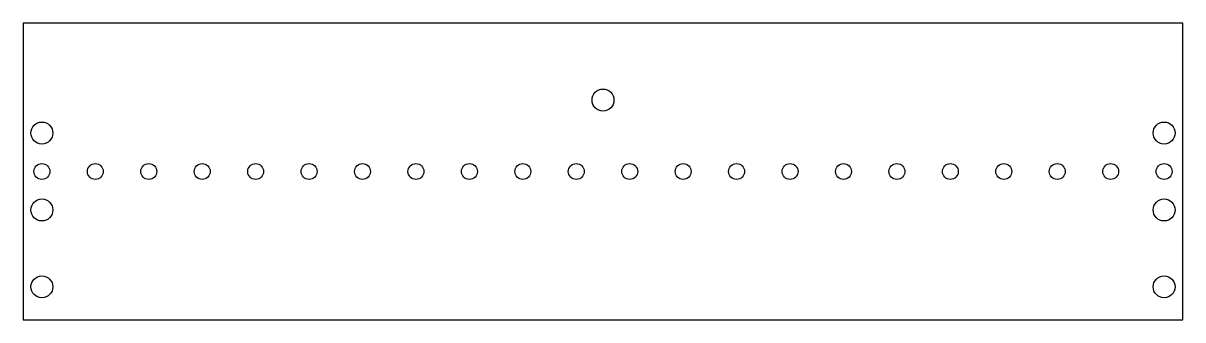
# Model space of a CAD drawing. Header units: millimetres. Extents: x 0 to 211, y 0 to 54.
import ezdxf

# ---------------------------------------------------------------- set-up
doc = ezdxf.new("R2010")
doc.units = ezdxf.units.MM
doc.layers.add('Sketch', color=7, linetype='CONTINUOUS')

msp = doc.modelspace()

# ---------------------------------------------------------------- linework, layer by layer
at = {"layer": 'Sketch'}
for p, q in [((211, 54), (0, 54)), ((0, 54), (0, 0)), ((211, 0), (211, 54)), ((0, 0), (211, 0))]:
    msp.add_line(p, q, dxfattribs=at)
for centre, radius in [((105.5, 40), 2), ((3.4, 34), 2), ((207.6, 34), 2), ((3.4, 27), 1.45), ((13.1238, 27), 1.45), ((22.8476, 27), 1.45), ((32.5714, 27), 1.45), ((42.2952, 27), 1.45), ((52.019, 27), 1.45), ((61.7429, 27), 1.45), ((71.4667, 27), 1.45), ((81.1905, 27), 1.45), ((90.9143, 27), 1.45), ((100.638, 27), 1.45), ((110.362, 27), 1.45), ((120.086, 27), 1.45), ((129.81, 27), 1.45), ((139.533, 27), 1.45), ((149.257, 27), 1.45), ((158.981, 27), 1.45), ((168.705, 27), 1.45), ((178.429, 27), 1.45), ((188.152, 27), 1.45), ((197.876, 27), 1.45), ((207.6, 27), 1.45), ((3.4, 20), 2), ((207.6, 20), 2), ((3.4, 6), 2), ((207.6, 6), 2)]:
    msp.add_circle(centre, radius, dxfattribs=at)

doc.saveas('drawing.dxf')
